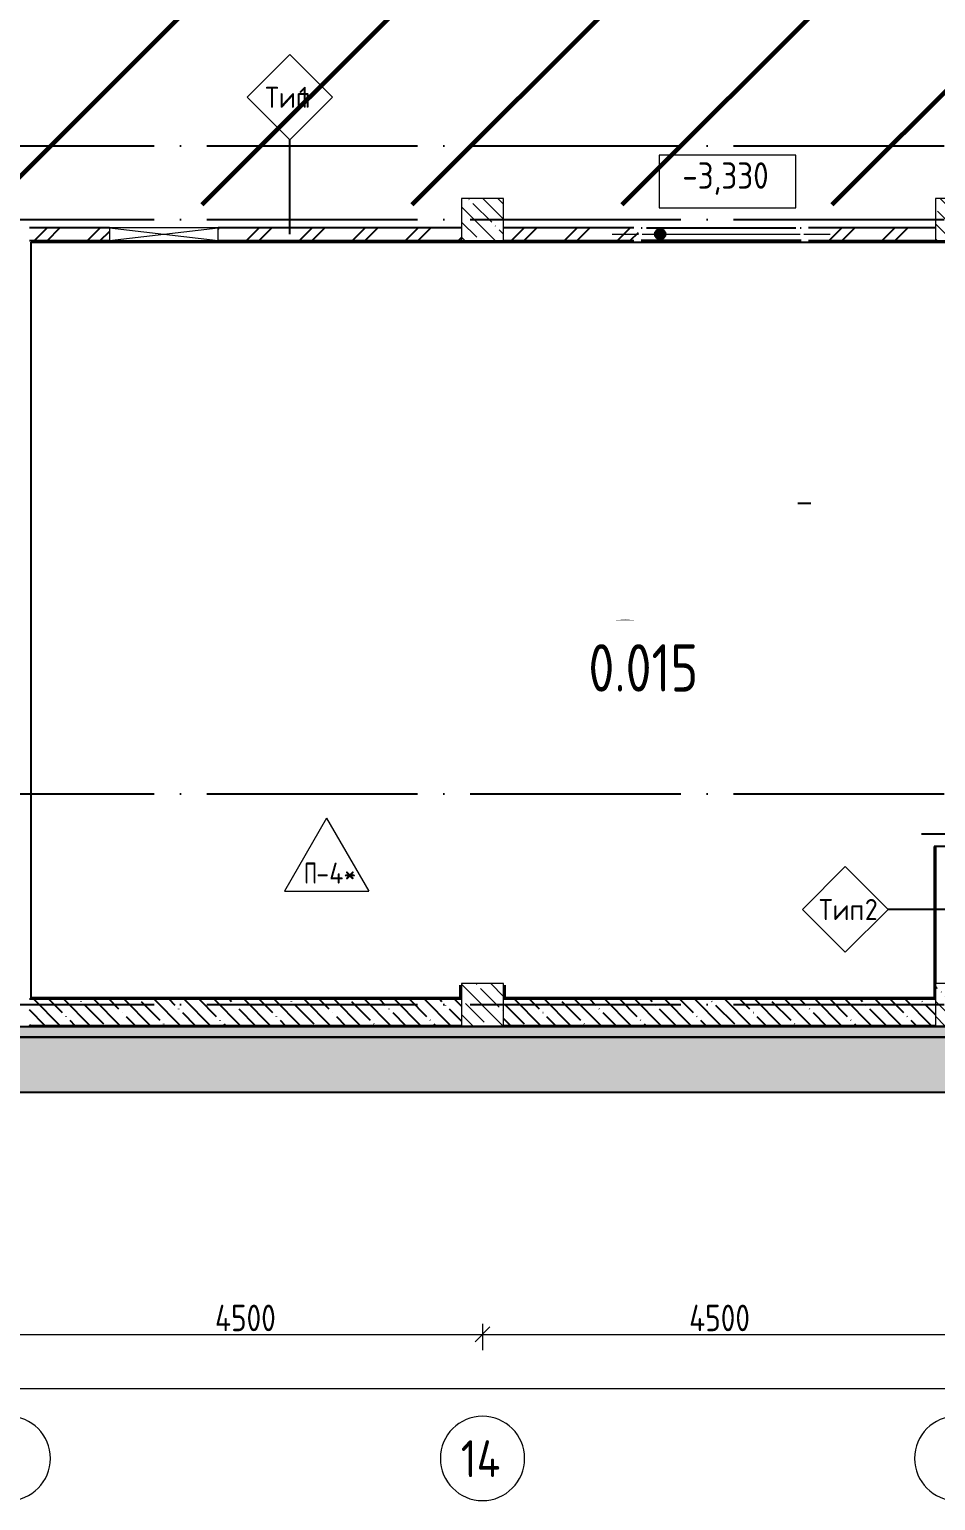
# Model space of a CAD drawing. Header units: millimetres. Extents: x -68946 to 288321, y -402657 to 324925.
# Drawn here: x 52964 to 61564, y 155941 to 169902 of the extents above; entities that cross this region are included whole.
import ezdxf

# ---------------------------------------------------------------- set-up
doc = ezdxf.new("R2010")
doc.units = ezdxf.units.MM
doc.linetypes.add('ADSK_Линия сетки', pattern=[2500, 2000, -250, 0, -250])
doc.layers.get('Defpoints').update_dxf_attribs({"color": 250})
for name, color, linetype, lineweight in [('3.4) ПТ-5         4 вып', 150, 'Continuous', 60), ('A-ANNO-DIMS', 250, 'Continuous', 9), ('A-ANNO-NOTE', 250, 'Continuous', 9), ('A-AREA-IDEN', 250, 'Continuous', 9), ('A-DETL-1', 250, 'Continuous', 53), ('A-DETL-GENF', 250, 'Continuous', 9), ('A-DETL-GENF-1', 250, 'Continuous', 5), ('A-FLOR-IDEN', 7, 'Continuous', 9), ('A-GENM-1', 250, 'Continuous', 5), ('A-GENM-2', 250, 'Continuous', 5), ('A-WALL', 250, 'Continuous', 9), ('A-WALL-1', 250, 'Continuous', 50), ('A-WALL-2', 250, 'Continuous', 5), ('A-WALL-IDEN', 7, 'Continuous', 9), ('G-ANNO-DIMS', 250, 'Continuous', 9), ('G-ANNO-TEXT', 250, 'Continuous', 9), ('I-WALL', 7, 'Continuous', 9), ('I-WALL-1', 250, 'Continuous', 5), ('S-COLS', 7, 'Continuous', 9), ('S-COLS-1', 250, 'Continuous', 5), ('S-COLS-2', 250, 'Continuous', 5), ('Оси', 250, 'Continuous', 9), ('Оси-1', 250, 'ADSK_Линия сетки', 9)]:
    doc.layers.add(name, color=color, linetype=linetype, lineweight=lineweight)
doc.layers.add('A-GLAZ-1', color=7, linetype='Continuous', lineweight=5, true_color=0x7f7f7f)
doc.styles.add('GOST Common', font='', dxfattribs={"width": 0.9, "height": 350})
doc.styles.add('GOST Common_1', font='', dxfattribs={"width": 0.9, "height": 250})
doc.styles.add('ISOCPEUR', font='isocpeur.ttf', dxfattribs={"width": 0.8, "height": 100})
doc.styles.add('ISOCPEUR_1', font='isocpeur.ttf', dxfattribs={"width": 0.9, "height": 250})
doc.styles.add('А3', font='ГОСТ тип А.ttf')
doc.styles.get('GOST Common').set_extended_font_data('GOST Common')
doc.styles.get('GOST Common_1').set_extended_font_data('GOST Common')
doc.dimstyles.new('ADSK_Основной_2_5_мм_1', dxfattribs={"dimscale": 304.8, "dimtxt": 0.824897, "dimasz": 0.463911, "dimexe": 0.492126, "dimexo": 0.001615, "dimgap": 0.098425, "dimtad": 1, "dimdec": 0, "dimlfac": 304.8, "dimdsep": 46, "dimtxsty": 'GOST Common_1', "dimblk1": 'OBLIQUE', "dimblk2": 'OBLIQUE', "dimsah": 1, "dimcen": 0.09, "dimdle": 0.492126, "dimazin": 0, "dimtfac": 1, "dimtdec": 4, "dimtix": 1, "dimtmove": 1, "dimatfit": 3, "dimfxl": 1, "dimtvp": 1, "dimtolj": 1, "dimtzin": 0, "dimlwd": 9, "dimlwe": 9, "dimarcsym": 2})
pattern_1 = [(45, (-1785.76, 117122.6), (-251.4472, 251.4472), []), (45, (-1785.76, 117503.6), (-251.4472, 251.4472), [])]
pattern_2 = [(135, (-1785.76, 117122.59), (-142.5612, -142.5612), []), (135, (-1643.2, 117122.59), (-142.5612, -142.5612), [252.016, -50.403, 3.353, -47.05])]

# ---------------------------------------------------------------- blocks, each defined once
blk = doc.blocks.new('BSC_Колонна _Прямоугольная - 400x400-V6-АР1_Кладочный план подвала_ Секция 1')
at = {"layer": 'S-COLS-1'}
h = blk.add_hatch(dxfattribs=at)
h.set_pattern_fill('FP_15', color=256, style=0, pattern_type=2)
h.set_pattern_definition([(135, (-59050, -43525), (-142.5619, -142.5619), []), (135, (-58907.44, -43525), (-142.5619, -142.5619), [252.016, -50.403, 3.353, -47.05])])
h.paths.add_polyline_path([(-200, -200), (200, -200), (200, 200), (-200, 200)])
at = {"layer": 'S-COLS-2'}
for p, q in [((200, 200), (-200, 200)), ((-200, 200), (-200, -200)), ((200, -200), (200, 200)), ((-200, -200), (200, -200))]:
    blk.add_line(p, q, dxfattribs=at)
blk = doc.blocks.new('BSC_Колонна _Прямоугольная - 400x400-V8-АР1_Кладочный план подвала_ Секция 1')
at = {"layer": 'S-COLS-1'}
h = blk.add_hatch(dxfattribs=at)
h.set_pattern_fill('FP_17', color=256, style=0, pattern_type=2)
h.set_pattern_definition([(135, (-59050, -50975), (-142.5619, -142.5619), []), (135, (-58907.44, -50975), (-142.5619, -142.5619), [252.016, -50.403, 3.353, -47.05])])
h.paths.add_polyline_path([(-200, -200), (200, -200), (200, 200), (-200, 200), (-200, -68)])
at = {"layer": 'S-COLS-2'}
for p, q in [((200, 200), (-200, 200)), ((-200, 200), (-200, -200)), ((200, -200), (200, 200)), ((-200, -200), (200, -200))]:
    blk.add_line(p, q, dxfattribs=at)
blk = doc.blocks.new('BSC_Колонна _Прямоугольная - 400x400-V10-АР1_Кладочный план подвала_ Секция 1')
at = {"layer": 'S-COLS-1'}
h = blk.add_hatch(dxfattribs=at)
h.set_pattern_fill('FP_19', color=256, style=0, pattern_type=2)
h.set_pattern_definition([(135, (-63550, -43525), (-142.5619, -142.5619), []), (135, (-63407.44, -43525), (-142.5619, -142.5619), [252.016, -50.403, 3.353, -47.05])])
h.paths.add_polyline_path([(-200, -200), (200, -200), (200, 200), (-200, 200), (-200, 110)])
at = {"layer": 'S-COLS-2'}
for p, q in [((200, 200), (-200, 200)), ((-200, 200), (-200, -200)), ((200, -200), (200, 200)), ((-200, -200), (200, -200))]:
    blk.add_line(p, q, dxfattribs=at)
blk = doc.blocks.new('BSC_Колонна _Прямоугольная - 400x400-V11-АР1_Кладочный план подвала_ Секция 1')
at = {"layer": 'S-COLS-1'}
h = blk.add_hatch(dxfattribs=at)
h.set_pattern_fill('FP_20', color=256, style=0, pattern_type=2)
h.set_pattern_definition([(135, (-63550, -50975), (-142.5619, -142.5619), []), (135, (-63407.44, -50975), (-142.5619, -142.5619), [252.016, -50.403, 3.353, -47.05])])
h.paths.add_polyline_path([(-200, -200), (200, -200), (200, 200), (-200, 200), (-200, -68)])
at = {"layer": 'S-COLS-2'}
for p, q in [((200, 200), (-200, 200)), ((-200, 200), (-200, -200)), ((200, -200), (200, 200)), ((-200, -200), (200, -200))]:
    blk.add_line(p, q, dxfattribs=at)
blk = doc.blocks.new('Ом_Перемычка из уголков - A1-1_57 63x100x6-34134791-АР1_Кладочный план подвала_ Секция 1')
at = {"layer": 'A-GENM-2'}
for p, q in [((-910, 0), (-660, 0)), ((-625, 0), (875, 0)), ((910, 0), (1160, 0))]:
    blk.add_line(p, q, dxfattribs=at)
blk = doc.blocks.new('_Wn_-As_OpeningMEP_wall__Rectangular - _Wn_-As_OpeningMEP_wall__Rectangular-40867815-АР1_Кладочный план подвала_ Секция 1')
at = {"layer": 'A-DETL-GENF'}
for p, q in [((515, 60), (-515, 60)), ((-515, 60), (-515, -60)), ((515, -60), (515, 60)), ((-515, -60), (515, -60))]:
    blk.add_line(p, q, dxfattribs=at)
at = {"layer": 'A-DETL-GENF-1'}
for p, q in [((515, -60), (-515, 60)), ((515, 60), (-515, -60)), ((-515, 60), (-515, -60)), ((515, -60), (515, 60))]:
    blk.add_line(p, q, dxfattribs=at)
blk = doc.blocks.new('Ось сетки - Круг_Ø8 мм-39983606-АР1_Кладочный план подвала_ Секция 1')
at = {"layer": 'Оси'}
for start, end in [(360, 180), (180, 360)]:
    blk.add_arc((0, 0), 4, start, end, dxfattribs=at)
blk = doc.blocks.new('AAR_СКБ_Марка_Помещения - Номер-17325395-АР1_Кладочный план подвала_ Секция 1')
at = {"layer": 'A-AREA-IDEN'}
blk.add_circle((0, 1.5), 4, dxfattribs=at)
blk = doc.blocks.new('_Oblique')
at = {"color": 0, "linetype": 'ByBlock', "lineweight": -2}
blk.add_line((-0.5, -0.5), (0.5, 0.5), dxfattribs=at)
blk = doc.blocks.new('*D5926')
at = {"layer": 'A-ANNO-DIMS', "color": 0, "lineweight": 9, "transparency": 16777216}
for p, q in [((52764, 157617), (52764, 157368)), ((57264, 157617), (57264, 157368)), ((52614, 157518), (57414, 157518))]:
    blk.add_line(p, q, dxfattribs=at)
at = {"layer": 'Defpoints', "color": 0, "transparency": 16777216}
for p in [(52764, 157618), (57264, 157618), (57264, 157518)]:
    blk.add_point(p, dxfattribs=at)
at = {"layer": 'A-ANNO-DIMS', "color": 0, "lineweight": 9, "transparency": 16777216, "xscale": 141.4, "yscale": 141.4, "zscale": 141.4, "rotation": 180}
blk.add_blockref('_Oblique', (52764, 157518), dxfattribs=at)
at = {"layer": 'A-ANNO-DIMS', "color": 0, "lineweight": 9, "transparency": 16777216, "xscale": 141.4, "yscale": 141.4, "zscale": 141.4}
blk.add_blockref('_Oblique', (57264, 157518), dxfattribs=at)
at = {"layer": 'A-ANNO-DIMS', "color": 0, "lineweight": 25, "transparency": 16777216, "insert": (55014, 157674), "char_height": 251.4, "width": 782.41, "attachment_point": 5, "style": 'А3'}
blk.add_mtext('\\A1;4500', dxfattribs=at)
blk = doc.blocks.new('*D5927')
at = {"layer": 'A-ANNO-DIMS', "color": 0, "lineweight": 9, "transparency": 16777216}
for p, q in [((57264, 157617), (57264, 157368)), ((61764, 157617), (61764, 157368)), ((57114, 157518), (61914, 157518))]:
    blk.add_line(p, q, dxfattribs=at)
at = {"layer": 'Defpoints', "color": 0, "transparency": 16777216}
for p in [(57264, 157618), (61764, 157618), (61764, 157518)]:
    blk.add_point(p, dxfattribs=at)
at = {"layer": 'A-ANNO-DIMS', "color": 0, "lineweight": 9, "transparency": 16777216, "xscale": 141.4, "yscale": 141.4, "zscale": 141.4, "rotation": 180}
blk.add_blockref('_Oblique', (57264, 157518), dxfattribs=at)
at = {"layer": 'A-ANNO-DIMS', "color": 0, "lineweight": 9, "transparency": 16777216, "xscale": 141.4, "yscale": 141.4, "zscale": 141.4}
blk.add_blockref('_Oblique', (61764, 157518), dxfattribs=at)
at = {"layer": 'A-ANNO-DIMS', "color": 0, "lineweight": 25, "transparency": 16777216, "insert": (59514, 157674), "char_height": 251.4, "width": 782.41, "attachment_point": 5, "style": 'А3'}
blk.add_mtext('\\A1;4500', dxfattribs=at)
blk = doc.blocks.new('*D5929')
at = {"layer": 'A-ANNO-DIMS', "color": 0, "lineweight": 9, "transparency": 16777216}
for p, q in [((-1786, 157105), (-1786, 156855)), ((67364, 157105), (67364, 156855)), ((-1936, 157005), (67514, 157005))]:
    blk.add_line(p, q, dxfattribs=at)
at = {"layer": 'Defpoints', "color": 0, "transparency": 16777216}
for p in [(-1786, 157105), (67364, 157105), (67364, 157005)]:
    blk.add_point(p, dxfattribs=at)
at = {"layer": 'A-ANNO-DIMS', "color": 0, "lineweight": 9, "transparency": 16777216, "xscale": 141.4, "yscale": 141.4, "zscale": 141.4, "rotation": 180}
blk.add_blockref('_Oblique', (-1786, 157005), dxfattribs=at)
at = {"layer": 'A-ANNO-DIMS', "color": 0, "lineweight": 9, "transparency": 16777216, "xscale": 141.4, "yscale": 141.4, "zscale": 141.4}
blk.add_blockref('_Oblique', (67364, 157005), dxfattribs=at)
at = {"layer": 'A-ANNO-DIMS', "color": 0, "lineweight": 25, "transparency": 16777216, "insert": (32789, 157161), "char_height": 251.4, "width": 889.8, "attachment_point": 5, "style": 'А3'}
blk.add_mtext('\\A1;69150', dxfattribs=at)
blk = doc.blocks.new('ADSK_Марка_Стена - Типоразмер_ADSK_Марка-30564887-АР1_Кладочный план подвала_ Секция 1')
at = {"layer": 'A-WALL-IDEN'}
for p, q in [((-0.16, 4.37), (-4.21, 0.31)), ((3.9, 0.31), (-0.16, 4.37)), ((-4.21, 0.31), (-0.16, -3.74)), ((-0.16, -3.74), (3.9, 0.31))]:
    blk.add_line(p, q, dxfattribs=at)
blk = doc.blocks.new('AAR_СКБ_Марка_Перекрытия - Марка пола-17325028-АР1_Кладочный план подвала_ Секция 1')
at = {"layer": 'A-FLOR-IDEN'}
for p, q in [((0, 6.93), (-4, 0)), ((0, 6.93), (4, 0)), ((-4, 0), (4, 0))]:
    blk.add_line(p, q, dxfattribs=at)
blk = doc.blocks.new('Высотные отметки - Рамка-32693647-АР1_Кладочный план подвала_ Секция 1')
at = {"layer": 'A-ANNO-NOTE'}
for p, q in [((-6.5, 0), (-6.5, 5)), ((-6.5, 5), (6.5, 5)), ((6.5, 5), (6.5, 0)), ((6.5, 0), (-6.5, 0))]:
    blk.add_line(p, q, dxfattribs=at)

msp = doc.modelspace()

# ---------------------------------------------------------------- hatches: boundary and pattern name
at = {"layer": '3.4) ПТ-5         4 вып'}
h = msp.add_hatch(dxfattribs=at)
h.set_pattern_fill('ANSI31', color=256, scale=444)
h.paths.add_polyline_path([(67264.2427, 175297.5882), (52764.2427, 175297.5882), (52764.2427, 168239.3071), (67264.2427, 168239.3071)])
at = {"layer": 'A-DETL-GENF-1', "lineweight": 25}
h = msp.add_hatch(dxfattribs=at)
h.set_pattern_fill('FP_66', color=256, style=0, pattern_type=2)
h.set_pattern_definition([(135, (-1361.5, 117122.6), (-424.2641, 3e-14), [600, 0, 0, 0]), (45, (-1785.76, 117122.6), (-424.2641, 0), [600, 0, 0, 0]), (45, (-1785.76, 117334.72), (-424.2641, 0), [150, -450]), (135, (-1467.56, 117440.8), (-424.2641, 3e-14), [150, -450]), (45, (-1467.56, 117228.65), (-424.2641, 0), [150, -450]), (135, (-1573.63, 117122.6), (-424.2641, 3e-14), [150, -450])])
h.paths.add_polyline_path([(66623.618, 159817.5882), (66623.618, 159820.418), (67375.9266, 159820.418), (67404.2427, 159877.0501), (67404.2427, 160337.5882), (-2095.7793, 160337.5882), (-2095.7793, 175807.5888), (7424.2207, 175807.5888), (7424.2207, 172857.5877), (11654.2804, 172857.5877), (11654.2804, 175807.5888), (67874.2427, 175807.5888), (67874.2427, 172857.5882), (68728.2351, 172857.5882), (68728.2351, 173377.5882), (68394.2427, 173377.5882), (68394.2427, 176327.5888), (11134.2804, 176327.5888), (11134.2804, 173377.5877), (7944.2207, 173377.5877), (7944.2207, 176327.5888), (-2615.7793, 176327.5888), (-2615.7793, 159817.5882), (64316.105, 159817.5882)])
at = {"layer": 'A-WALL', "lineweight": 25}
msp.add_hatch(color=256, dxfattribs=at).paths.add_polyline_path([(67506.2427, 160439.5882), (67514.2427, 160439.5882), (67514.2427, 160447.5882), (-1993.7793, 160447.5882), (-1993.7793, 160439.5882), (66714.6693, 160439.5882)])
at = {"layer": 'A-WALL-2', "lineweight": 25}
h = msp.add_hatch(dxfattribs=at)
h.set_pattern_fill('FP_2', color=256, style=0, pattern_type=2)
h.set_pattern_definition([(0, (-1785.76, 117122.59), (120.968, 69.841), [80.645, -161.29]), (120, (-1785.76, 117122.59), (-120.96808, 69.84086), [80.645, -161.29]), (60, (-1785.76, 117122.59), (-8e-05, 139.68186), [0, -161.29, 80.645, 0])])
h.paths.add_polyline_path([(67406.2427, 160339.5882), (67506.2427, 160339.5882), (67506.2427, 160439.5882), (-2093.7793, 160439.5882), (-2093.7793, 160339.5882), (66714.6693, 160339.5882)])
at = {"layer": 'G-ANNO-DIMS', "lineweight": 25}
h = msp.add_hatch(color=256, dxfattribs=at)
edge = h.paths.add_edge_path()
edge.add_arc((58950.5682, 167959.1884), 50, 0, 360)
at = {"layer": 'I-WALL-1', "lineweight": 25}
h = msp.add_hatch(dxfattribs=at)
h.set_pattern_fill('FP_8', color=256, style=0, pattern_type=2)
h.set_pattern_definition(pattern_1)
h.paths.add_polyline_path([(57064.2427, 167897.5877), (57064.2427, 168017.5877), (54754.2816, 168017.5877), (54754.2816, 167897.5877)])
h.paths.add_polyline_path([(53724.2816, 167897.5877), (53724.2816, 168017.5877), (52964.2816, 168017.5877), (52964.2816, 167897.5877)])
h = msp.add_hatch(dxfattribs=at)
h.set_pattern_fill('FP_8', color=256, style=0, pattern_type=2)
h.set_pattern_definition(pattern_1)
h.paths.add_polyline_path([(60314.2427, 167897.5877), (61564.2426, 167897.5877), (61564.2426, 168017.5877), (60314.2427, 168017.5877)])
h.paths.add_polyline_path([(58744.2427, 167897.5877), (58744.2427, 168017.5877), (57464.2427, 168017.5877), (57464.2427, 167897.5877), (58699.2427, 167897.5877)])
h = msp.add_hatch(dxfattribs=at)
h.set_pattern_fill('FP_1', color=256, style=0, pattern_type=2)
h.set_pattern_definition(pattern_2)
h.paths.add_polyline_path([(57064.2427, 160447.5882), (57064.2427, 160697.5882), (52964.2816, 160697.5882), (52964.2816, 160447.5882)])
h = msp.add_hatch(dxfattribs=at)
h.set_pattern_fill('FP_1', color=256, style=0, pattern_type=2)
h.set_pattern_definition(pattern_2)
h.paths.add_polyline_path([(61564.2426, 160447.5882), (61564.2426, 160697.5882), (57464.2427, 160697.5882), (57464.2427, 160447.5882), (59518.9765, 160447.5882)])

# ---------------------------------------------------------------- linework, layer by layer
at = {"layer": 'A-DETL-1', "lineweight": 25}
for p, q in [((67404.2427, 160337.5882), (-2095.7793, 160337.5882)), ((-2615.7793, 159817.5882), (66623.618, 159817.5882))]:
    msp.add_line(p, q, dxfattribs=at)
at = {"layer": 'A-WALL-1', "lineweight": 25}
for p, q in [((53724.2816, 168017.5877), (52964.2816, 168017.5877)), ((57064.2427, 168017.5877), (54754.2816, 168017.5877)), ((58699.2427, 168017.5877), (57464.2427, 168017.5877)), ((61564.2426, 168017.5877), (60359.2427, 168017.5877)), ((52964.2816, 167897.5877), (53724.2816, 167897.5877)), ((54754.2816, 167897.5877), (57064.2427, 167897.5877)), ((57464.2427, 167897.5877), (58699.2427, 167897.5877)), ((60359.2427, 167897.5877), (61564.2426, 167897.5877)), ((61564.2427, 162147.5882), (61564.2427, 160847.5882)), ((62364.2427, 162147.5882), (61564.2427, 162147.5882)), ((57064.2427, 160697.5882), (52964.2816, 160697.5882)), ((61564.2426, 160697.5882), (57464.2427, 160697.5882)), ((-1993.7793, 160439.5882), (67506.2427, 160439.5882)), ((57064.2427, 160447.5882), (52964.2427, 160447.5882)), ((52964.2816, 160447.5882), (57064.2427, 160447.5882)), ((61564.2426, 160447.5882), (57464.2427, 160447.5882)), ((57464.2427, 160447.5882), (61564.2426, 160447.5882)), ((-2095.7793, 160339.5882), (67406.2427, 160339.5882))]:
    msp.add_line(p, q, dxfattribs=at)
at = {"layer": 'A-WALL-IDEN', "lineweight": 25}
for p, q in [((55435.5533, 167957.5877), (55435.5533, 168853.1208)), ((61664.2427, 161551.0235), (61112.8773, 161551.0235))]:
    msp.add_line(p, q, dxfattribs=at)
at = {"layer": 'G-ANNO-DIMS', "lineweight": 25}
msp.add_circle((58950.5682, 167959.1884), 50, dxfattribs=at)
at = {"layer": 'G-ANNO-TEXT', "lineweight": 25}
msp.add_line((60255.5276, 165406.7068), (60381.7726, 165406.7068), dxfattribs=at)
at = {"layer": 'I-WALL', "lineweight": 25}
for p, q in [((58769.2427, 168017.5877), (58779.2427, 168017.5877)), ((58819.2427, 168017.5877), (60239.2427, 168017.5877)), ((60279.2427, 168017.5877), (60289.2427, 168017.5877)), ((52979.2816, 167882.5877), (67249.2427, 167882.5877)), ((52979.2816, 160712.5882), (52979.2816, 167882.5877)), ((60289.2427, 167897.5877), (58769.2427, 167897.5877)), ((61429.2526, 162267.5882), (67004.2427, 162267.5882)), ((61549.2526, 162147.5882), (61549.2526, 160712.5882)), ((61564.2427, 162147.5882), (61549.2526, 162147.5882)), ((57049.2427, 160832.5882), (57049.2427, 160712.5882)), ((57479.2427, 160712.5882), (57479.2427, 160832.5882)), ((57049.2427, 160712.5882), (52979.2816, 160712.5882)), ((61549.2526, 160712.5882), (57479.2427, 160712.5882))]:
    msp.add_line(p, q, dxfattribs=at)
at = {"layer": 'Оси-1', "lineweight": 25}
for p, q in [((-5355.3086, 168797.5882), (70097.2201, 168797.5882)), ((-5355.3086, 168097.5882), (70097.2201, 168097.5882)), ((-5355.3086, 162647.5882), (70097.2201, 162647.5882)), ((-5355.3086, 160647.5882), (70097.2201, 160647.5882))]:
    msp.add_line(p, q, dxfattribs=at)

# ---------------------------------------------------------------- block references
at = {"layer": 'A-AREA-IDEN', "lineweight": 25, "xscale": 99.99999999999993, "yscale": 99.99999999999993, "zscale": 99.99999999999993}
msp.add_blockref('AAR_СКБ_Марка_Помещения - Номер-17325395-АР1_Кладочный план подвала_ Секция 1', (58617.1061, 163749.1067), dxfattribs=at)
at = {"layer": 'A-FLOR-IDEN', "lineweight": 25, "xscale": 99.99999999999993, "yscale": 99.99999999999993, "zscale": 99.99999999999993}
msp.add_blockref('AAR_СКБ_Марка_Перекрытия - Марка пола-17325028-АР1_Кладочный план подвала_ Секция 1', (55784.9107, 161723.406), dxfattribs=at)
at = {"layer": 'A-GENM-1', "lineweight": 25}
msp.add_blockref('Ом_Перемычка из уголков - A1-1_57 63x100x6-34134791-АР1_Кладочный план подвала_ Секция 1', (59404.2427, 167957.5877), dxfattribs=at)
at = {"layer": 'A-GLAZ-1', "lineweight": 25, "rotation": 180}
msp.add_blockref('_Wn_-As_OpeningMEP_wall__Rectangular - _Wn_-As_OpeningMEP_wall__Rectangular-40867815-АР1_Кладочный план подвала_ Секция 1', (54239.2816, 167957.5877), dxfattribs=at)
at = {"layer": 'A-WALL-IDEN', "lineweight": 25, "xscale": 99.99999999999993, "yscale": 99.99999999999993, "zscale": 99.99999999999993}
for p in [(55451.1783, 169227.5877), (60722.7854, 161519.7735)]:
    msp.add_blockref('ADSK_Марка_Стена - Типоразмер_ADSK_Марка-30564887-АР1_Кладочный план подвала_ Секция 1', p, dxfattribs=at)
at = {"layer": 'G-ANNO-DIMS', "lineweight": 25, "extrusion": (0, 0, -1), "xscale": 99.99999999999993, "yscale": 99.99999999999993, "zscale": 99.99999999999993, "rotation": 180}
msp.add_blockref('Высотные отметки - Рамка-32693647-АР1_Кладочный план подвала_ Секция 1', (-59589.4233, 168708.2849), dxfattribs=at)
at = {"layer": 'S-COLS', "lineweight": 25}
for name, p in [('BSC_Колонна _Прямоугольная - 400x400-V8-АР1_Кладочный план подвала_ Секция 1', (57264.2427, 168097.5877)), ('BSC_Колонна _Прямоугольная - 400x400-V11-АР1_Кладочный план подвала_ Секция 1', (61764.2426, 168097.5877)), ('BSC_Колонна _Прямоугольная - 400x400-V6-АР1_Кладочный план подвала_ Секция 1', (57264.2427, 160647.5882)), ('BSC_Колонна _Прямоугольная - 400x400-V10-АР1_Кладочный план подвала_ Секция 1', (61764.2426, 160647.5882))]:
    msp.add_blockref(name, p, dxfattribs=at)
at = {"layer": 'Оси', "lineweight": 25, "xscale": 99.99999999999993, "yscale": 99.99999999999993, "zscale": 99.99999999999993}
for p in [(52764.2427, 156340.9014), (57264.2427, 156340.9014), (61764.2426, 156340.9014)]:
    msp.add_blockref('Ось сетки - Круг_Ø8 мм-39983606-АР1_Кладочный план подвала_ Секция 1', p, dxfattribs=at)

# ---------------------------------------------------------------- texts
at = {"layer": 'A-FLOR-IDEN', "lineweight": 25, "char_height": 200, "attachment_point": 1, "style": 'ISOCPEUR_1'}
for s, insert, width in [('\\fISOCPEUR|b0|i0|c204|p34|;\\W.7;П', (55570.5757, 161994.7918), 140.295312), ('-4*', (55686.331, 161994.7918), 404.0505)]:
    msp.add_mtext(s, dxfattribs=dict(at, insert=insert, width=width))
at = {"layer": 'A-WALL-IDEN', "lineweight": 25, "char_height": 200, "attachment_point": 1, "style": 'ISOCPEUR_1'}
for s, insert, width in [('Тип', (55202.8975, 169357.2563), 387.215062), (' 1', (55522.3818, 169357.2563), 190.801625), ('Тип', (60458.4046, 161649.4422), 387.215062), (' 2', (60777.8889, 161649.4422), 230.084312)]:
    msp.add_mtext(s, dxfattribs=dict(at, insert=insert, width=width))
at = {"layer": 'G-ANNO-DIMS', "lineweight": 25, "insert": (59160.7472, 168639.994), "char_height": 250, "width": 1028.822569, "attachment_point": 1, "line_spacing_factor": 1.022761, "style": 'GOST Common_1'}
msp.add_mtext('-3,330', dxfattribs=at)
at = {"layer": 'Оси', "lineweight": 25, "insert": (57058.212, 156513.4348), "char_height": 350, "width": 497.847937, "attachment_point": 1, "style": 'GOST Common'}
msp.add_mtext('14', dxfattribs=at)

# ---------------------------------------------------------------- dimensions: what is measured, and where the dimension line sits
at = {"layer": 'A-ANNO-DIMS', "lineweight": 25}
for base, p1, p2, override, picture, middle in [((57264.2427, 157517.9208), (52764.2427, 157617.9057), (57264.2427, 157617.9057), {"dimlfac": 1, "dimpost": '<>', "dimtxsty": 'А3', "dimfxl": 4500}, '*D5926', (55014.2427, 157673.6351)), ((61764.2426, 157517.9208), (57264.2427, 157617.9057), (61764.2426, 157617.9057), {"dimlfac": 1, "dimpost": '<>', "dimtxsty": 'А3', "dimfxl": 4499.999976}, '*D5927', (59514.2427, 157673.6351)), ((67364.2427, 157005.1755), (-1785.7573, 157105.1604), (67364.2427, 157105.1604), {"dimlfac": 1, "dimpost": '<>', "dimtxsty": 'А3', "dimfxl": 69150}, '*D5929', (32789.2427, 157160.8899))]:
    dim = msp.add_linear_dim(base=base, p1=p1, p2=p2, dimstyle='ADSK_Основной_2_5_мм_1', override=override, dxfattribs=at)
    dim.commit()
    dim.dimension.update_dxf_attribs({"geometry": picture, "text_midpoint": middle})

# ---------------------------------------------------------------- next in the draw order: texts
at = {"layer": 'A-AREA-IDEN', "lineweight": 25, "insert": (58269.2819, 164067.8372), "char_height": 450, "width": 800.885812, "attachment_point": 1, "style": 'ISOCPEUR', "bg_fill": 3, "box_fill_scale": 1.5, "bg_fill_color": 256, "bg_fill_transparency": 0}
msp.add_mtext('0.015', dxfattribs=at)

doc.saveas('drawing.dxf')
